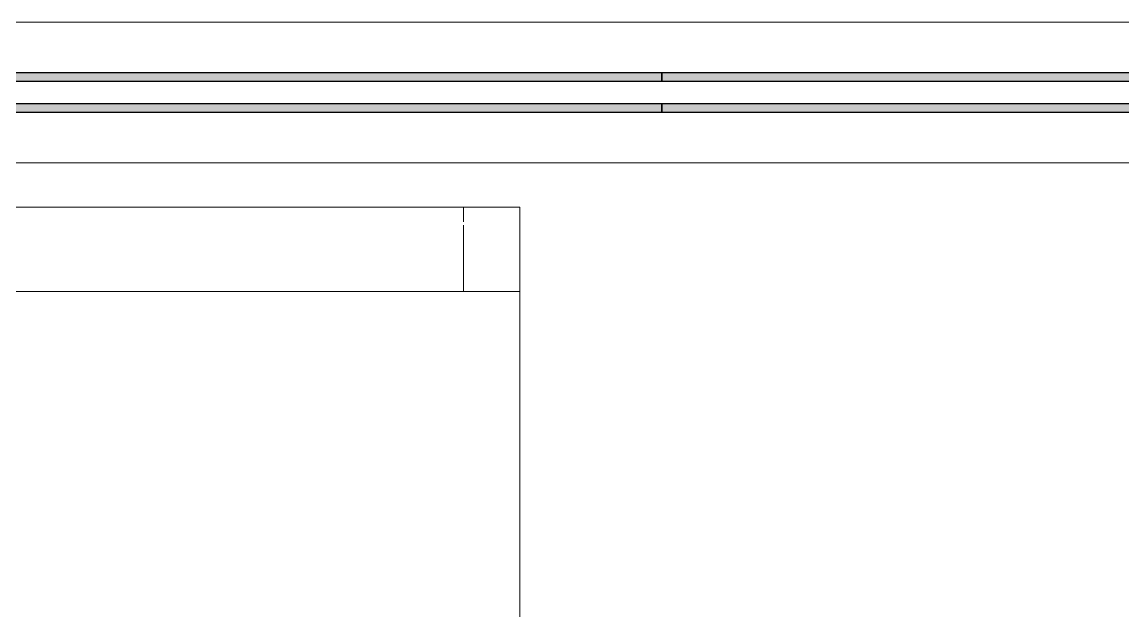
# Model space of a CAD drawing. Header units: millimetres. Extents: x 79795 to 317870, y -36033 to 97293.
# Drawn here: x 200495 to 201276, y 13189 to 13607 of the extents above; entities that cross this region are included whole.
import ezdxf

# ---------------------------------------------------------------- set-up
doc = ezdxf.new("R2010")
doc.units = ezdxf.units.MM
doc.header["$MEASUREMENT"] = 0
for name, color, linetype, lineweight in [('CSM-STL-XX-ZZ-M3-A-XXXX-00001_detached _19_04_21__rvt-1-Level 4$0$A-GLAZ-CURT', 7, 'CONTINUOUS', 9), ('CSM-STL-XX-ZZ-M3-A-XXXX-00001_detached _19_04_21__rvt-1-Level 4$0$A-GLAZ-CWMG', 7, 'CONTINUOUS', 9), ('I-FURN', 8, 'CONTINUOUS', 9)]:
    doc.layers.add(name, color=color, linetype=linetype, lineweight=lineweight)

msp = doc.modelspace()

# ---------------------------------------------------------------- hatches: boundary and pattern name
at = {"layer": 'CSM-STL-XX-ZZ-M3-A-XXXX-00001_detached _19_04_21__rvt-1-Level 4$0$A-GLAZ-CURT'}
h = msp.add_hatch(color=256, dxfattribs=at)
h.paths.add_polyline_path([(200048.83, 13543.33), (200948.83, 13543.33), (200948.83, 13549.33), (200048.83, 13549.33)], flags=0)
h.paths.add_polyline_path([(200948.83, 13565.33), (200948.83, 13571.33), (200048.83, 13571.33), (200048.83, 13565.33), (200565.77, 13565.33)], flags=0)
h = msp.add_hatch(color=256, dxfattribs=at)
h.paths.add_polyline_path([(201714.83, 13543.33), (201714.83, 13549.33), (200948.83, 13549.33), (200948.83, 13543.33), (201043.49, 13543.33)], flags=0)
h.paths.add_polyline_path([(201043.49, 13565.33), (201714.83, 13565.33), (201714.83, 13571.33), (200948.83, 13571.33), (200948.83, 13565.33)], flags=0)

# ---------------------------------------------------------------- linework, layer by layer
at = {"layer": 'CSM-STL-XX-ZZ-M3-A-XXXX-00001_detached _19_04_21__rvt-1-Level 4$0$A-GLAZ-CURT', "lineweight": 30}
for p, q in [((200948.83, 13571.33), (200048.83, 13571.33)), ((200948.83, 13565.33), (200948.83, 13571.33)), ((201714.83, 13571.33), (200948.83, 13571.33)), ((200948.83, 13571.33), (200948.83, 13565.33)), ((200048.83, 13565.33), (200948.83, 13565.33)), ((200948.83, 13565.33), (201714.83, 13565.33)), ((200948.83, 13549.33), (200048.83, 13549.33)), ((200948.83, 13543.33), (200948.83, 13549.33)), ((201714.83, 13549.33), (200948.83, 13549.33)), ((200948.83, 13549.33), (200948.83, 13543.33)), ((200048.83, 13543.33), (200948.83, 13543.33)), ((200948.83, 13543.33), (201714.83, 13543.33))]:
    msp.add_line(p, q, dxfattribs=at)
at = {"layer": 'CSM-STL-XX-ZZ-M3-A-XXXX-00001_detached _19_04_21__rvt-1-Level 4$0$A-GLAZ-CWMG'}
for p, q in [((200948.83, 13607.33), (200048.83, 13607.33)), ((201714.83, 13607.33), (200948.83, 13607.33)), ((200948.83, 13507.33), (200048.83, 13507.33)), ((201714.83, 13507.33), (200948.83, 13507.33))]:
    msp.add_line(p, q, dxfattribs=at)
at = {"layer": 'I-FURN'}
for p, q in [((200808.09, 13475.97), (199288.09, 13475.97)), ((200848.09, 13475.97), (200048.09, 13475.97)), ((200048.09, 13475.97), (200848.09, 13475.97)), ((200413.09, 13475.97), (200848.09, 13475.97)), ((200848.09, 13475.97), (200808.09, 13475.97)), ((200808.09, 13475.97), (200808.09, 13465.39)), ((200808.09, 13475.97), (200808.09, 13465.39)), ((200848.09, 12075.97), (200848.09, 13475.97)), ((200848.09, 13475.97), (200848.09, 12075.97)), ((200848.09, 13415.97), (200848.09, 13475.97)), ((200848.09, 13475.97), (200848.09, 13415.97)), ((200808.09, 13463.08), (200808.09, 13415.97)), ((200808.09, 13463.08), (200808.09, 13415.97)), ((199288.09, 13415.97), (200808.09, 13415.97)), ((200848.09, 13415.97), (200413.09, 13415.97)), ((200808.09, 13415.97), (200848.09, 13415.97))]:
    msp.add_line(p, q, dxfattribs=at)

doc.saveas('drawing.dxf')
